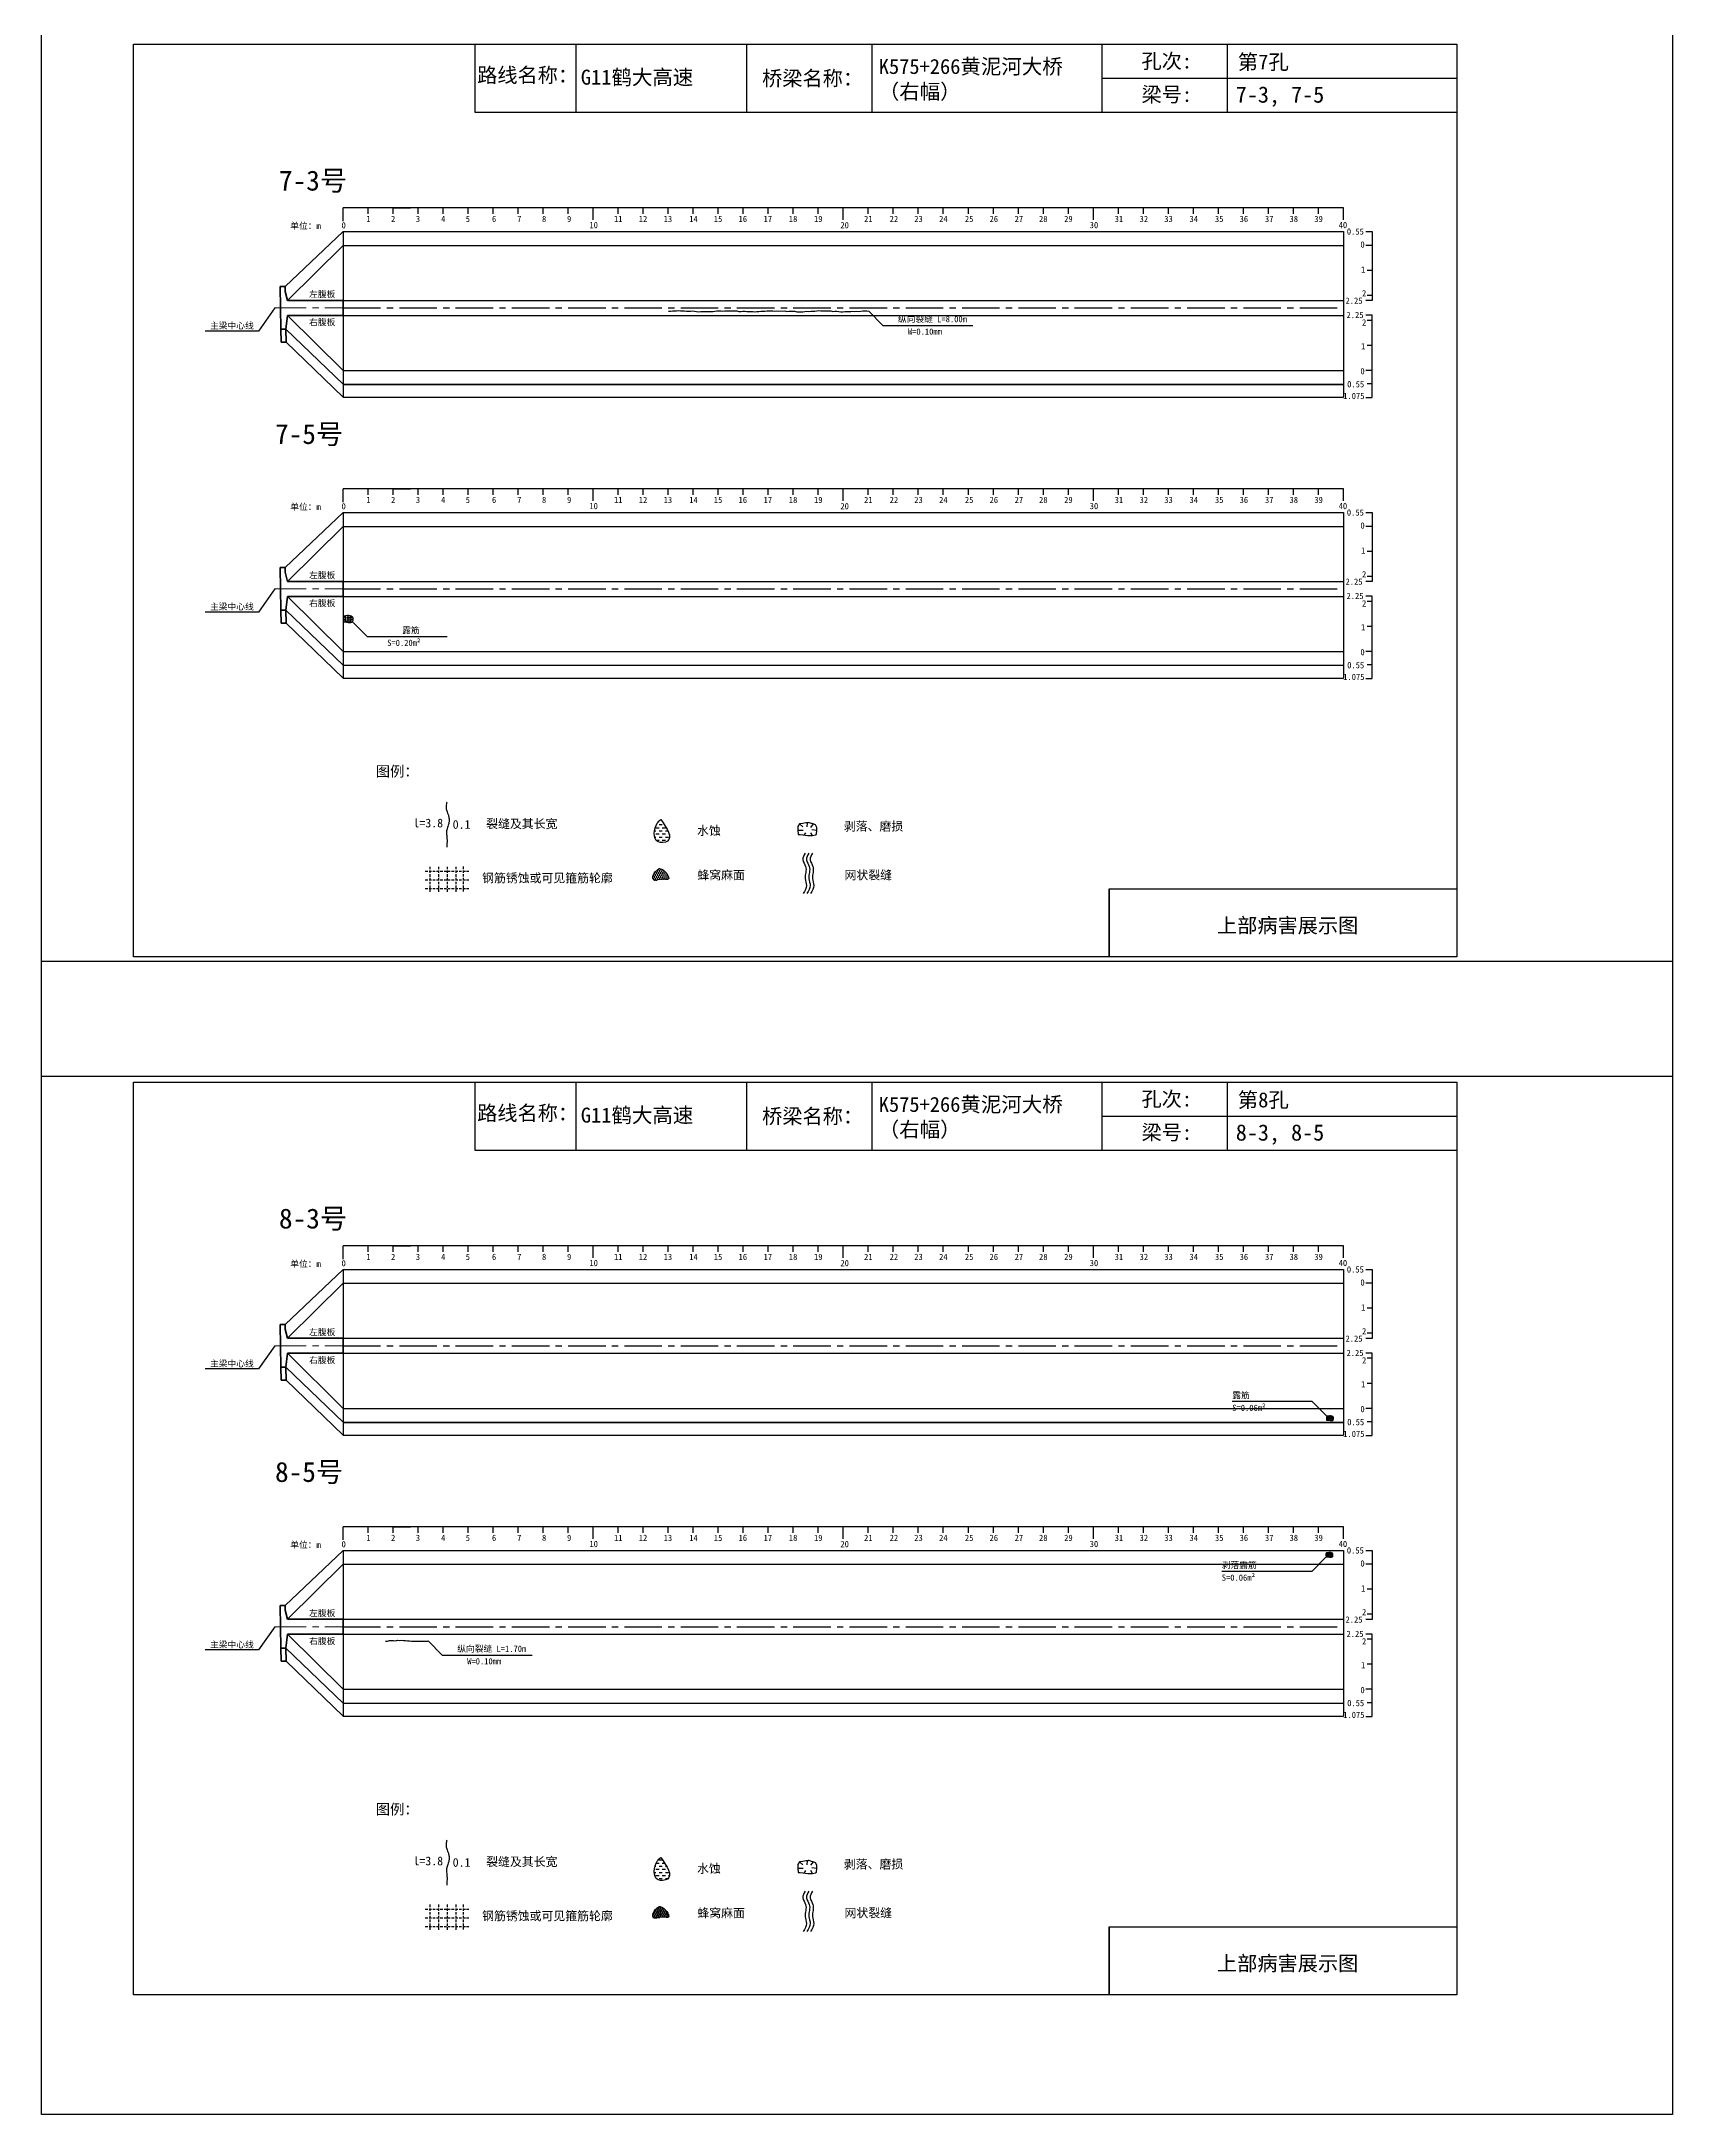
# Model space of a CAD drawing. Header units: millimetres. Extents: x -37 to 615, y -5493 to 23.
# Drawn here: x -37 to 615, y -5493 to -4664 of the extents above; entities that cross this region are included whole.
import ezdxf

# ---------------------------------------------------------------- set-up
doc = ezdxf.new("R2010")
doc.units = ezdxf.units.MM
for name, pattern in [('CENTER', [2, 1.25, -0.25, 0.25, -0.25]), ('CENTER2', [1.125, 0.75, -0.125, 0.125, -0.125]), ('DASHED', [0.75, 0.5, -0.25])]:
    doc.linetypes.add(name, pattern=pattern)
for name, color, linetype in [('加固措施', 7, 'Continuous'), ('图层1', 7, 'Continuous'), ('病害', 5, 'Continuous'), ('轮廓', 3, 'Continuous')]:
    doc.layers.add(name, color=color, linetype=linetype)
doc.layers.add('虚线', color=7, linetype='Continuous', lineweight=30)
doc.styles.get("Standard").update_dxf_attribs({"font": ''})
doc.styles.add('汉字', font='')
doc.styles.get('Standard').set_extended_font_data('SimSun')
doc.styles.get('汉字').set_extended_font_data('SimSun')
pattern_1 = [(0, (-2783.5002, -201.1734), (0.38480574, 0.76961148), [0, -0.76961148])]
pattern_2 = [(0, (-4794.9262, -487.88576), (0.38480574, 0.76961148), [0, -0.76961148])]
pattern_3 = [(0, (-2240.9707, -124.7498), (1.2467706, 1.2467706), [1.2467706, -1.2467706])]

# ---------------------------------------------------------------- blocks, each defined once
blk = doc.blocks.new('adfsd')
at = {"lineweight": -2, "ltscale": 0.5}
for p, q in [((1140.876, -3083.768), (1140.94, -3083.769)), ((1140.897, -3083.694), (1140.936, -3083.729)), ((1140.983, -3083.682), (1140.981, -3083.729)), ((1141.053, -3083.694), (1141.022, -3083.735)), ((1141.094, -3083.772), (1141.036, -3083.763)), ((1140.948, -3083.824), (1140.969, -3083.796)), ((1141.045, -3083.83), (1141.028, -3083.796))]:
    blk.add_line(p, q, dxfattribs=at)
blk.add_lwpolyline([(1141, -3083.682), (1140.967, -3083.682), (1140.934, -3083.69), (1140.897, -3083.694), (1140.876, -3083.727), (1140.876, -3083.768), (1140.88, -3083.818), (1140.905, -3083.818), (1140.991, -3083.83), (1141.045, -3083.83), (1141.078, -3083.822), (1141.09, -3083.814), (1141.094, -3083.772), (1141.094, -3083.735), (1141.078, -3083.707), (1141.053, -3083.694), (1141.033, -3083.69), (1141, -3083.678)], dxfattribs=at)
blk = doc.blocks.new('chi')
at = {"color": 0}
for p, q in [((1147.409, -3079.329), (1147.409, -3078.8)), ((1187.409, -3078.8), (1147.409, -3078.8)), ((1148.409, -3079.041), (1148.409, -3078.8)), ((1149.409, -3079.041), (1149.409, -3078.8)), ((1149.409, -3078.8), (1150.109, -3078.8)), ((1150.409, -3079.041), (1150.409, -3078.8)), ((1151.409, -3079.041), (1151.409, -3078.8)), ((1152.409, -3079.041), (1152.409, -3078.8)), ((1153.409, -3079.041), (1153.409, -3078.8)), ((1154.409, -3079.041), (1154.409, -3078.8)), ((1155.409, -3079.041), (1155.409, -3078.8)), ((1156.409, -3079.041), (1156.409, -3078.8)), ((1157.409, -3079.283), (1157.409, -3078.8)), ((1158.409, -3079.041), (1158.409, -3078.8)), ((1159.409, -3079.041), (1159.409, -3078.8)), ((1160.409, -3079.041), (1160.409, -3078.8)), ((1161.409, -3079.041), (1161.409, -3078.8)), ((1162.409, -3079.041), (1162.409, -3078.8)), ((1163.409, -3079.041), (1163.409, -3078.8)), ((1164.409, -3079.041), (1164.409, -3078.8)), ((1165.409, -3079.041), (1165.409, -3078.8)), ((1166.409, -3079.041), (1166.409, -3078.8)), ((1167.409, -3079.283), (1167.409, -3078.8)), ((1168.409, -3079.041), (1168.409, -3078.8)), ((1169.409, -3079.041), (1169.409, -3078.8)), ((1170.409, -3079.041), (1170.409, -3078.8)), ((1171.409, -3079.041), (1171.409, -3078.8)), ((1172.409, -3079.041), (1172.409, -3078.8)), ((1173.409, -3079.041), (1173.409, -3078.8)), ((1174.409, -3079.041), (1174.409, -3078.8)), ((1175.409, -3079.041), (1175.409, -3078.8)), ((1176.409, -3079.041), (1176.409, -3078.8)), ((1177.409, -3079.283), (1177.409, -3078.8)), ((1178.409, -3079.041), (1178.409, -3078.8)), ((1179.409, -3079.041), (1179.409, -3078.8)), ((1180.409, -3079.041), (1180.409, -3078.8)), ((1181.409, -3079.041), (1181.409, -3078.8)), ((1182.409, -3079.041), (1182.409, -3078.8)), ((1183.409, -3079.041), (1183.409, -3078.8)), ((1184.409, -3079.041), (1184.409, -3078.8)), ((1185.409, -3079.041), (1185.409, -3078.8)), ((1186.409, -3079.041), (1186.409, -3078.8)), ((1187.409, -3079.283), (1187.409, -3078.8))]:
    blk.add_line(p, q, dxfattribs=at)
for s, p in [('1', (1148.339, -3079.368)), ('2', (1149.328, -3079.368)), ('3', (1150.319, -3079.368)), ('4', (1151.329, -3079.368)), ('5', (1152.313, -3079.368)), ('6', (1153.363, -3079.368)), ('7', (1154.37, -3079.368)), ('8', (1155.363, -3079.368)), ('9', (1156.363, -3079.368)), ('11', (1158.242, -3079.368)), ('12', (1159.233, -3079.368)), ('13', (1160.227, -3079.368)), ('14', (1161.252, -3079.368)), ('15', (1162.233, -3079.368)), ('16', (1163.223, -3079.368)), ('17', (1164.224, -3079.368)), ('18', (1165.232, -3079.368)), ('19', (1166.238, -3079.368)), ('21', (1168.24, -3079.368)), ('22', (1169.264, -3079.368)), ('23', (1170.247, -3079.368)), ('24', (1171.24, -3079.368)), ('25', (1172.271, -3079.368)), ('26', (1173.258, -3079.368)), ('27', (1174.261, -3079.368)), ('28', (1175.236, -3079.368)), ('29', (1176.24, -3079.368)), ('31', (1178.261, -3079.368)), ('32', (1179.256, -3079.368)), ('33', (1180.243, -3079.368)), ('34', (1181.251, -3079.368)), ('35', (1182.269, -3079.368)), ('36', (1183.256, -3079.368)), ('37', (1184.269, -3079.368)), ('38', (1185.251, -3079.368)), ('39', (1186.242, -3079.368)), ('0', (1147.349, -3079.623)), ('10', (1157.259, -3079.613)), ('20', (1167.294, -3079.617)), ('30', (1177.262, -3079.613)), ('40', (1187.216, -3079.613))]:
    blk.add_text(s, height=0.25).set_placement(p)
blk = doc.blocks.new('kopp')
at = {"color": 0}
for p, q in [((1188.308, -3078.25), (1188.558, -3078.25)), ((1188.558, -3078.25), (1188.558, -3078.8)), ((1188.558, -3078.8), (1188.308, -3078.8)), ((1188.558, -3078.8), (1188.558, -3079.8)), ((1188.558, -3079.8), (1188.358, -3079.8)), ((1188.558, -3079.8), (1188.558, -3079.8)), ((1188.558, -3079.8), (1188.558, -3080.8)), ((1188.558, -3080.8), (1188.358, -3080.8)), ((1188.558, -3080.8), (1188.558, -3081.009)), ((1188.558, -3081.009), (1188.308, -3081.009)), ((1188.558, -3081.592), (1188.308, -3081.592)), ((1188.558, -3081.8), (1188.558, -3081.592)), ((1188.558, -3081.8), (1188.358, -3081.8)), ((1188.558, -3082.8), (1188.558, -3081.8)), ((1188.558, -3082.8), (1188.358, -3082.8)), ((1188.558, -3083.8), (1188.558, -3082.8)), ((1188.558, -3082.8), (1188.558, -3082.8)), ((1188.558, -3083.8), (1188.308, -3083.8)), ((1188.558, -3084.875), (1188.558, -3083.8)), ((1188.308, -3084.888), (1188.558, -3084.888)), ((1188.558, -3084.338), (1188.358, -3084.338))]:
    blk.add_line(p, q, dxfattribs=at)
for s, p in [('0.55', (1187.543, -3078.37)), ('0', (1188.086, -3078.891)), ('1', (1188.109, -3079.89)), ('2.25', (1187.49, -3081.135)), ('2', (1188.15, -3080.842)), ('2.25', (1187.53, -3081.708)), ('2', (1188.15, -3082.006)), ('1', (1188.109, -3082.959)), ('0.55', (1187.556, -3084.474)), ('0', (1188.086, -3083.954)), ('1.075', (1187.398, -3084.946))]:
    blk.add_text(s, height=0.25).set_placement(p)

msp = doc.modelspace()

# ---------------------------------------------------------------- hatches: boundary and pattern name
at = {"layer": '加固措施', "lineweight": -2}
h = msp.add_hatch(dxfattribs=at)
h.set_pattern_fill('DASH', color=256, scale=0.626645)
h.set_pattern_definition(pattern_3)
edge = h.paths.add_edge_path()
edge.add_spline(control_points=[(210.85, -4975.12), (210.36, -4975.55), (208.03, -4977.61), (207.41, -4985.1), (216.74, -4983.77), (213.29, -4978.7), (210.85, -4975.12)], knot_values=[0, 0, 0, 0, 3.237042, 15.187225, 21.182779, 35.601669, 35.601669, 35.601669, 35.601669], degree=3, periodic=0)
h = msp.add_hatch(dxfattribs=at)
h.set_pattern_fill('DASH', color=256, scale=0.626645)
h.set_pattern_definition(pattern_3)
edge = h.paths.add_edge_path()
edge.add_spline(control_points=[(210.85, -4975.12), (210.36, -4975.55), (208.03, -4977.61), (207.41, -4985.1), (216.74, -4983.77), (213.29, -4978.7), (210.85, -4975.12)], knot_values=[0, 0, 0, 0, 3.237042, 15.187225, 21.182779, 35.601669, 35.601669, 35.601669, 35.601669], degree=3, periodic=0)
h = msp.add_hatch(dxfattribs=at)
h.set_pattern_fill('DOTS', scale=0.696272)
h.set_pattern_definition(pattern_1)
edge = h.paths.add_edge_path()
edge.add_spline(control_points=[(210.19, -4994.78), (209.15, -4995.49), (207.68, -4996.51), (207.52, -5000.25), (211, -4998.53), (215.72, -4999.88), (212.21, -4994.7), (210.31, -4994.78), (210.19, -4994.78)], knot_values=[0, 0, 0, 0, 5.205471, 7.397577, 12.944796, 16.169923, 23.88441, 24.400432, 24.400432, 24.400432, 24.400432], degree=3, periodic=0)
h = msp.add_hatch(dxfattribs=at)
h.set_pattern_fill('DOTS', scale=0.696272)
h.set_pattern_definition(pattern_1)
edge = h.paths.add_edge_path()
edge.add_spline(control_points=[(210.19, -4994.78), (209.15, -4995.49), (207.68, -4996.51), (207.52, -5000.25), (211, -4998.53), (215.72, -4999.88), (212.21, -4994.7), (210.31, -4994.78), (210.19, -4994.78)], knot_values=[0, 0, 0, 0, 5.205471, 7.397577, 12.944796, 16.169923, 23.88441, 24.400432, 24.400432, 24.400432, 24.400432], degree=3, periodic=0)
h = msp.add_hatch(dxfattribs=at)
h.set_pattern_fill('DASH', color=256, scale=0.626645)
h.set_pattern_definition(pattern_3)
edge = h.paths.add_edge_path()
edge.add_spline(control_points=[(210.85, -5390.12), (210.36, -5390.55), (208.03, -5392.61), (207.41, -5400.1), (216.74, -5398.77), (213.29, -5393.7), (210.85, -5390.12)], knot_values=[0, 0, 0, 0, 3.237042, 15.187225, 21.182779, 35.601669, 35.601669, 35.601669, 35.601669], degree=3, periodic=0)
h = msp.add_hatch(dxfattribs=at)
h.set_pattern_fill('DASH', color=256, scale=0.626645)
h.set_pattern_definition(pattern_3)
edge = h.paths.add_edge_path()
edge.add_spline(control_points=[(210.85, -5390.12), (210.36, -5390.55), (208.03, -5392.61), (207.41, -5400.1), (216.74, -5398.77), (213.29, -5393.7), (210.85, -5390.12)], knot_values=[0, 0, 0, 0, 3.237042, 15.187225, 21.182779, 35.601669, 35.601669, 35.601669, 35.601669], degree=3, periodic=0)
h = msp.add_hatch(dxfattribs=at)
h.set_pattern_fill('DOTS', scale=0.696272)
h.set_pattern_definition(pattern_1)
edge = h.paths.add_edge_path()
edge.add_spline(control_points=[(210.19, -5409.78), (209.15, -5410.49), (207.68, -5411.51), (207.52, -5415.25), (211, -5413.53), (215.72, -5414.88), (212.21, -5409.7), (210.31, -5409.78), (210.19, -5409.78)], knot_values=[0, 0, 0, 0, 5.205471, 7.397577, 12.944796, 16.169923, 23.88441, 24.400432, 24.400432, 24.400432, 24.400432], degree=3, periodic=0)
h = msp.add_hatch(dxfattribs=at)
h.set_pattern_fill('DOTS', scale=0.696272)
h.set_pattern_definition(pattern_1)
edge = h.paths.add_edge_path()
edge.add_spline(control_points=[(210.19, -5409.78), (209.15, -5410.49), (207.68, -5411.51), (207.52, -5415.25), (211, -5413.53), (215.72, -5414.88), (212.21, -5409.7), (210.31, -5409.78), (210.19, -5409.78)], knot_values=[0, 0, 0, 0, 5.205471, 7.397577, 12.944796, 16.169923, 23.88441, 24.400432, 24.400432, 24.400432, 24.400432], degree=3, periodic=0)
at = {"layer": '病害', "lineweight": -2}
h = msp.add_hatch(dxfattribs=at)
h.set_pattern_fill('DOTS', color=4, scale=0.696272, style=0)
h.set_pattern_definition(pattern_2)
edge = h.paths.add_edge_path()
edge.add_spline(control_points=[(210.19, -4994.78), (209.15, -4995.49), (207.68, -4996.51), (207.52, -5000.25), (211, -4998.53), (215.72, -4999.88), (212.21, -4994.7), (210.31, -4994.78), (210.19, -4994.78)], knot_values=[0, 0, 0, 0, 1.041094, 1.479515, 2.588959, 3.233985, 4.776882, 4.880086, 4.880086, 4.880086, 4.880086], degree=3, periodic=0)
h = msp.add_hatch(dxfattribs=at)
h.set_pattern_fill('DOTS', color=4, scale=0.696272, style=0)
h.set_pattern_definition(pattern_2)
edge = h.paths.add_edge_path()
edge.add_spline(control_points=[(210.19, -4994.78), (209.15, -4995.49), (207.68, -4996.51), (207.52, -5000.25), (211, -4998.53), (215.72, -4999.88), (212.21, -4994.7), (210.31, -4994.78), (210.19, -4994.78)], knot_values=[0, 0, 0, 0, 1.041094, 1.479515, 2.588959, 3.233985, 4.776882, 4.880086, 4.880086, 4.880086, 4.880086], degree=3, periodic=0)
h = msp.add_hatch(dxfattribs=at)
h.set_pattern_fill('DOTS', color=4, scale=0.696272, style=0)
h.set_pattern_definition(pattern_2)
edge = h.paths.add_edge_path()
edge.add_spline(control_points=[(210.19, -5409.78), (209.15, -5410.49), (207.68, -5411.51), (207.52, -5415.25), (211, -5413.53), (215.72, -5414.88), (212.21, -5409.7), (210.31, -5409.78), (210.19, -5409.78)], knot_values=[0, 0, 0, 0, 1.041094, 1.479515, 2.588959, 3.233985, 4.776882, 4.880086, 4.880086, 4.880086, 4.880086], degree=3, periodic=0)
h = msp.add_hatch(dxfattribs=at)
h.set_pattern_fill('DOTS', color=4, scale=0.696272, style=0)
h.set_pattern_definition(pattern_2)
edge = h.paths.add_edge_path()
edge.add_spline(control_points=[(210.19, -5409.78), (209.15, -5410.49), (207.68, -5411.51), (207.52, -5415.25), (211, -5413.53), (215.72, -5414.88), (212.21, -5409.7), (210.31, -5409.78), (210.19, -5409.78)], knot_values=[0, 0, 0, 0, 1.041094, 1.479515, 2.588959, 3.233985, 4.776882, 4.880086, 4.880086, 4.880086, 4.880086], degree=3, periodic=0)

# ---------------------------------------------------------------- linework, layer by layer
at = {"color": 0, "linetype": 'ByBlock'}
for p, q in [((0, -4665.15), (529.17, -4665.15)), ((0, -5030), (0, -4665.15)), ((136.5, -4665.15), (136.5, -4692.28)), ((245.1, -4665.15), (245.1, -4692.28)), ((387.13, -4665.15), (387.13, -4692.28)), ((437.29, -4665.21), (437.29, -4692.34)), ((529.17, -4665.15), (529.17, -5030)), ((136.5, -4692.28), (529.17, -4692.28)), ((390.12, -5030), (390.12, -5002.88)), ((390.12, -5002.88), (529.17, -5002.88)), ((529.17, -5030), (0, -5030)), ((0, -5080.15), (529.17, -5080.15)), ((0, -5445), (0, -5080.15)), ((136.5, -5080.15), (136.5, -5107.28)), ((245.1, -5080.15), (245.1, -5107.28)), ((387.13, -5080.15), (387.13, -5107.28)), ((437.29, -5080.21), (437.29, -5107.34)), ((529.17, -5080.15), (529.17, -5445)), ((136.5, -5107.28), (529.17, -5107.28)), ((390.12, -5445), (390.12, -5417.88)), ((390.12, -5417.88), (529.17, -5417.88)), ((529.17, -5445), (0, -5445))]:
    msp.add_line(p, q, dxfattribs=at)
at = {"color": 0}
for p, q in [((60.65, -4762.07), (83.82, -4740.07)), ((83.82, -4740.07), (83.82, -4806.32)), ((83.82, -4740.07), (483.82, -4740.07)), ((483.82, -4740.07), (483.82, -4806.32)), ((61.57, -4767.57), (83.82, -4745.57)), ((56.57, -4770.57), (49.96, -4779.83)), ((61.64, -4773.57), (83.82, -4795.57)), ((83.82, -4767.57), (483.82, -4767.57)), ((83.82, -4773.57), (483.82, -4773.57)), ((483.82, -4767.57), (483.82, -4770.57)), ((49.96, -4779.83), (28.63, -4779.83)), ((60.99, -4779.07), (83.82, -4801.07)), ((61.09, -4784.32), (83.82, -4806.32)), ((83.82, -4795.57), (483.82, -4795.57)), ((83.82, -4801.07), (483.82, -4801.07)), ((83.82, -4801.19), (483.82, -4801.19)), ((83.82, -4806.32), (483.82, -4806.32)), ((60.65, -4874.41), (83.82, -4852.41)), ((83.82, -4852.41), (83.82, -4918.66)), ((83.82, -4852.41), (483.82, -4852.41)), ((483.82, -4852.41), (483.82, -4918.66)), ((61.57, -4879.92), (83.82, -4857.91)), ((83.82, -4857.91), (483.82, -4857.91)), ((83.82, -4879.91), (483.82, -4879.91)), ((483.82, -4879.91), (483.82, -4882.91)), ((56.57, -4882.91), (49.96, -4892.17)), ((61.64, -4885.91), (83.82, -4907.91)), ((83.82, -4885.91), (483.82, -4885.91)), ((49.96, -4892.17), (28.63, -4892.17)), ((60.99, -4891.41), (83.82, -4913.41)), ((61.09, -4896.66), (83.82, -4918.66)), ((83.82, -4907.91), (483.82, -4907.91)), ((83.82, -4913.41), (483.82, -4913.41)), ((83.82, -4918.66), (483.82, -4918.66)), ((60.65, -5177.07), (83.82, -5155.07)), ((83.82, -5155.07), (83.82, -5221.32)), ((83.82, -5155.07), (483.82, -5155.07)), ((483.82, -5155.07), (483.82, -5221.32)), ((61.57, -5182.57), (83.82, -5160.57)), ((56.57, -5185.57), (49.96, -5194.83)), ((61.64, -5188.57), (83.82, -5210.57)), ((83.82, -5182.57), (483.82, -5182.57)), ((83.82, -5188.57), (483.82, -5188.57)), ((483.82, -5182.57), (483.82, -5185.57)), ((49.96, -5194.83), (28.63, -5194.83)), ((60.99, -5194.07), (83.82, -5216.07)), ((61.09, -5199.32), (83.82, -5221.32)), ((83.82, -5210.57), (483.82, -5210.57)), ((83.82, -5216.07), (483.82, -5216.07)), ((83.82, -5216.19), (483.82, -5216.19)), ((83.82, -5221.32), (483.82, -5221.32)), ((60.65, -5289.41), (83.82, -5267.41)), ((83.82, -5267.41), (83.82, -5333.66)), ((83.82, -5267.41), (483.82, -5267.41)), ((483.82, -5267.41), (483.82, -5333.66)), ((61.57, -5294.92), (83.82, -5272.91)), ((83.82, -5272.91), (483.82, -5272.91)), ((83.82, -5294.91), (483.82, -5294.91)), ((483.82, -5294.91), (483.82, -5297.91)), ((56.57, -5297.91), (49.96, -5307.17)), ((61.64, -5300.91), (83.82, -5322.91)), ((83.82, -5300.91), (483.82, -5300.91)), ((49.96, -5307.17), (28.63, -5307.17)), ((60.99, -5306.41), (83.82, -5328.41)), ((61.09, -5311.66), (83.82, -5333.66)), ((83.82, -5322.91), (483.82, -5322.91)), ((83.82, -5328.41), (483.82, -5328.41)), ((83.82, -5333.66), (483.82, -5333.66))]:
    msp.add_line(p, q, dxfattribs=at)
for p, q in [((83.82, -4745.57), (483.82, -4745.57)), ((83.82, -5160.57), (483.82, -5160.57))]:
    msp.add_line(p, q)
at = {"color": 1, "linetype": 'CENTER2', "ltscale": 20}
for p, q in [((83.82, -4770.57), (483.82, -4770.57)), ((83.82, -4882.91), (483.82, -4882.91)), ((83.82, -5185.57), (483.82, -5185.57)), ((83.82, -5297.91), (483.82, -5297.91))]:
    msp.add_line(p, q, dxfattribs=at)
at = {"color": 1, "linetype": 'DASHED'}
for p, q in [((83.8, -4894.23), (87.8, -4894.23)), ((83.8, -4894.93), (87.8, -4894.93)), ((83.8, -4895.63), (87.8, -4895.63)), ((84.8, -4896.32), (84.8, -4893.53)), ((85.8, -4896.32), (85.8, -4893.53)), ((86.8, -4896.32), (86.8, -4893.53)), ((477.7, -5215.46), (477.7, -5213.52)), ((478.39, -5215.46), (478.39, -5213.52)), ((479.09, -5215.46), (479.09, -5213.52)), ((477, -5214.01), (479.79, -5214.01)), ((477, -5214.49), (479.79, -5214.49)), ((477, -5214.98), (479.79, -5214.98)), ((476.8, -5268.62), (479.59, -5268.62)), ((476.8, -5269.11), (479.59, -5269.11)), ((476.8, -5269.59), (479.59, -5269.59)), ((477.5, -5270.08), (477.5, -5268.13)), ((478.19, -5270.08), (478.19, -5268.13)), ((478.89, -5270.08), (478.89, -5268.13))]:
    msp.add_line(p, q, dxfattribs=at)
at = {"color": 7}
for p, q in [((83.8, -4895.19), (84.98, -4895.21)), ((84.18, -4893.84), (84.9, -4894.47)), ((85.12, -4896.21), (85.5, -4895.7)), ((85.76, -4893.61), (85.72, -4894.47)), ((87.05, -4893.84), (86.47, -4894.58)), ((86.89, -4896.32), (86.58, -4895.7)), ((87.8, -4895.27), (86.73, -4895.1)), ((478.37, -5213.57), (478.34, -5214.17)), ((477, -5214.68), (477.82, -5214.69)), ((477.26, -5213.73), (477.77, -5214.17)), ((477.92, -5215.39), (478.19, -5215.03)), ((479.26, -5213.73), (478.86, -5214.25)), ((479.16, -5215.46), (478.94, -5215.03)), ((479.79, -5214.73), (479.04, -5214.61)), ((476.8, -5269.29), (477.62, -5269.31)), ((477.06, -5268.35), (477.57, -5268.79)), ((477.72, -5270), (477.99, -5269.64)), ((478.17, -5268.19), (478.14, -5268.79)), ((479.06, -5268.35), (478.66, -5268.86)), ((478.96, -5270.08), (478.74, -5269.64)), ((479.59, -5269.34), (478.84, -5269.23))]:
    msp.add_line(p, q, dxfattribs=at)
at = {"color": 1, "linetype": 'DASHED', "ltscale": 2}
for p, q in [((116.71, -4995.75), (134.11, -4995.75)), ((116.71, -4995.75), (134.11, -4995.75)), ((118.45, -4994.01), (118.45, -5004.45)), ((118.45, -4994.01), (118.45, -5004.45)), ((121.93, -4994.01), (121.93, -5004.45)), ((121.93, -4994.01), (121.93, -5004.45)), ((125.41, -4994.01), (125.41, -5004.45)), ((125.41, -4994.01), (125.41, -5004.45)), ((128.89, -4994.01), (128.89, -5004.45)), ((128.89, -4994.01), (128.89, -5004.45)), ((131.87, -4993.98), (131.87, -5004.43)), ((131.87, -4993.98), (131.87, -5004.43)), ((116.71, -4999.23), (134.11, -4999.23)), ((116.71, -4999.23), (134.11, -4999.23)), ((116.71, -5002.71), (134.11, -5002.71)), ((116.71, -5002.71), (134.11, -5002.71)), ((116.71, -5410.75), (134.11, -5410.75)), ((116.71, -5410.75), (134.11, -5410.75)), ((118.45, -5409.01), (118.45, -5419.45)), ((118.45, -5409.01), (118.45, -5419.45)), ((121.93, -5409.01), (121.93, -5419.45)), ((121.93, -5409.01), (121.93, -5419.45)), ((125.41, -5409.01), (125.41, -5419.45)), ((125.41, -5409.01), (125.41, -5419.45)), ((128.89, -5409.01), (128.89, -5419.45)), ((128.89, -5409.01), (128.89, -5419.45)), ((131.87, -5408.98), (131.87, -5419.43)), ((131.87, -5408.98), (131.87, -5419.43)), ((116.71, -5414.23), (134.11, -5414.23)), ((116.71, -5414.23), (134.11, -5414.23)), ((116.71, -5417.71), (134.11, -5417.71)), ((116.71, -5417.71), (134.11, -5417.71))]:
    msp.add_line(p, q, dxfattribs=at)
at = {"color": 3, "linetype": 'ByBlock'}
for points in [[(-36.77, -4616.81), (615.38, -4616.81), (615.38, -5077.93), (-36.77, -5077.93)], [(-36.77, -5031.81), (615.38, -5031.81), (615.38, -5492.93), (-36.77, -5492.93)]]:
    msp.add_lwpolyline(points, close=True, dxfattribs=at)
at = {"color": 7}
for points in [[(214, -4771.89), (214.8, -4771.93), (215.6, -4771.72), (216.4, -4771.79), (217.2, -4771.69), (218, -4771.66), (218.8, -4771.77), (219.6, -4771.77), (220.4, -4771.75), (221.2, -4771.85), (222, -4771.89), (222.8, -4771.91), (223.6, -4771.81), (224.4, -4771.92), (225.2, -4771.99), (226, -4772.08), (226.8, -4772.06), (227.6, -4772.06), (228.4, -4771.97), (229.2, -4772.03), (230, -4771.98), (230.8, -4771.95), (231.6, -4772), (232.4, -4771.85), (233.2, -4771.78), (234, -4771.81), (234.8, -4771.8), (235.6, -4771.84), (236.4, -4771.69), (237.2, -4771.81), (238, -4771.7), (238.8, -4771.76), (239.6, -4771.69), (240.4, -4771.8), (241.2, -4771.81), (242, -4771.97), (242.8, -4772.01), (243.6, -4771.89), (244.4, -4771.9), (245.2, -4771.98), (246, -4771.98), (246.8, -4772.06), (247.6, -4771.97), (248.4, -4772.08), (249.2, -4771.96), (250, -4772.07), (250.8, -4771.94), (251.6, -4771.92), (252.4, -4771.83), (253.2, -4771.79), (254, -4771.76), (254.8, -4771.77), (255.6, -4771.75), (256.4, -4771.84), (257.2, -4771.74), (258, -4771.86), (258.8, -4771.78), (259.6, -4771.86), (260.4, -4771.76), (261.2, -4771.99), (262, -4771.87), (262.8, -4771.94), (263.6, -4771.94), (264.4, -4771.94), (265.2, -4772.12), (266, -4772.12), (266.8, -4772.1), (267.6, -4772.08), (268.4, -4771.99), (269.2, -4771.89), (270, -4771.97), (270.8, -4771.9), (271.6, -4771.87), (272.4, -4771.82), (273.2, -4771.76), (274, -4771.66), (274.8, -4771.8), (275.6, -4771.71), (276.4, -4771.68), (277.2, -4771.74), (278, -4771.73), (278.8, -4771.78), (279.6, -4771.95), (280.4, -4771.94), (281.2, -4771.94), (282, -4772.07), (282.8, -4772.11), (283.6, -4772.1), (284.4, -4772.04), (285.2, -4772.05), (286, -4771.97), (286.8, -4771.99), (287.6, -4771.91), (288.4, -4772.02), (289.2, -4771.9), (290, -4771.95), (290.8, -4771.88), (291.6, -4771.72), (292.4, -4771.69), (293.2, -4771.75), (294, -4771.89)], [(294, -4771.89), (299.66, -4777.55), (335.66, -4777.55)], [(86.06, -4893.61), (85.46, -4893.61), (84.86, -4893.76), (84.18, -4893.84), (83.8, -4894.44), (83.8, -4895.19), (83.88, -4896.1), (84.33, -4896.1), (85.91, -4896.32), (86.89, -4896.32), (87.5, -4896.17), (87.72, -4896.02), (87.8, -4895.27), (87.8, -4894.59), (87.5, -4894.06), (87.05, -4893.84), (86.67, -4893.76), (86.06, -4893.53)], [(87.8, -4896.32), (93.46, -4901.98), (125.46, -4901.98)], [(477, -5213.52), (471.34, -5207.86), (439.34, -5207.86)], [(478.58, -5213.57), (478.16, -5213.57), (477.74, -5213.68), (477.26, -5213.73), (477, -5214.15), (477, -5214.68), (477.05, -5215.31), (477.37, -5215.31), (478.47, -5215.46), (479.16, -5215.46), (479.58, -5215.36), (479.74, -5215.25), (479.79, -5214.73), (479.79, -5214.26), (479.58, -5213.89), (479.26, -5213.73), (479, -5213.68), (478.58, -5213.52)], [(476.8, -5270.08), (471.14, -5275.74), (435.14, -5275.74)], [(478.38, -5268.19), (477.96, -5268.19), (477.54, -5268.29), (477.06, -5268.35), (476.8, -5268.77), (476.8, -5269.29), (476.85, -5269.92), (477.17, -5269.92), (478.27, -5270.08), (478.96, -5270.08), (479.38, -5269.98), (479.54, -5269.87), (479.59, -5269.34), (479.59, -5268.87), (479.38, -5268.5), (479.06, -5268.35), (478.8, -5268.29), (478.38, -5268.13)], [(100.8, -5303.63), (101.6, -5303.59), (102.4, -5303.38), (103.2, -5303.35), (104, -5303.4), (104.8, -5303.49), (105.6, -5303.3), (106.4, -5303.43), (107.2, -5303.32), (108, -5303.42), (108.8, -5303.42), (109.6, -5303.47), (110.4, -5303.57), (111.2, -5303.67), (112, -5303.69), (112.8, -5303.71), (113.6, -5303.61), (114.4, -5303.71), (115.2, -5303.61), (116, -5303.71), (116.8, -5303.61), (117.6, -5303.71), (117.8, -5303.54)], [(117.8, -5303.54), (123.46, -5309.2), (159.46, -5309.2)]]:
    msp.add_lwpolyline(points, dxfattribs=at)
for points in [[(268.59, -4988.64), (268.08, -4989.53), (267.03, -4991.33), (269.71, -4994.45), (267.97, -4998.1), (269.63, -5001.74), (268.46, -5003.65), (267.82, -5004.69)], [(268.59, -4988.64), (268.08, -4989.53), (267.03, -4991.33), (269.71, -4994.45), (267.97, -4998.1), (269.63, -5001.74), (268.46, -5003.65), (267.82, -5004.69)], [(270.07, -4988.64), (269.55, -4989.53), (268.51, -4991.33), (271.18, -4994.45), (269.44, -4998.1), (271.1, -5001.74), (269.94, -5003.65), (269.3, -5004.69)], [(270.07, -4988.64), (269.55, -4989.53), (268.51, -4991.33), (271.18, -4994.45), (269.44, -4998.1), (271.1, -5001.74), (269.94, -5003.65), (269.3, -5004.69)], [(271.52, -4988.64), (271, -4989.53), (269.96, -4991.33), (272.63, -4994.45), (270.89, -4998.1), (272.55, -5001.74), (271.39, -5003.65), (270.75, -5004.69)], [(271.52, -4988.64), (271, -4989.53), (269.96, -4991.33), (272.63, -4994.45), (270.89, -4998.1), (272.55, -5001.74), (271.39, -5003.65), (270.75, -5004.69)], [(268.59, -5403.64), (268.08, -5404.53), (267.03, -5406.33), (269.71, -5409.45), (267.97, -5413.1), (269.63, -5416.74), (268.46, -5418.65), (267.82, -5419.69)], [(268.59, -5403.64), (268.08, -5404.53), (267.03, -5406.33), (269.71, -5409.45), (267.97, -5413.1), (269.63, -5416.74), (268.46, -5418.65), (267.82, -5419.69)], [(270.07, -5403.64), (269.55, -5404.53), (268.51, -5406.33), (271.18, -5409.45), (269.44, -5413.1), (271.1, -5416.74), (269.94, -5418.65), (269.3, -5419.69)], [(270.07, -5403.64), (269.55, -5404.53), (268.51, -5406.33), (271.18, -5409.45), (269.44, -5413.1), (271.1, -5416.74), (269.94, -5418.65), (269.3, -5419.69)], [(271.52, -5403.64), (271, -5404.53), (269.96, -5406.33), (272.63, -5409.45), (270.89, -5413.1), (272.55, -5416.74), (271.39, -5418.65), (270.75, -5419.69)], [(271.52, -5403.64), (271, -5404.53), (269.96, -5406.33), (272.63, -5409.45), (270.89, -5413.1), (272.55, -5416.74), (271.39, -5418.65), (270.75, -5419.69)]]:
    msp.add_open_spline(points, degree=3, knots=[0, 0, 0, 0, 2.808133, 5.677796, 10.461234, 13.324406, 16.732801, 16.732801, 16.732801, 16.732801])
at = {"lineweight": -2}
for points in [[(210.19, -4994.78), (209.15, -4995.49), (207.68, -4996.51), (207.52, -5000.25), (211, -4998.53), (215.72, -4999.88), (212.21, -4994.7), (210.31, -4994.78), (210.19, -4994.78)], [(210.19, -4994.78), (209.15, -4995.49), (207.68, -4996.51), (207.52, -5000.25), (211, -4998.53), (215.72, -4999.88), (212.21, -4994.7), (210.31, -4994.78), (210.19, -4994.78)], [(210.19, -5409.78), (209.15, -5410.49), (207.68, -5411.51), (207.52, -5415.25), (211, -5413.53), (215.72, -5414.88), (212.21, -5409.7), (210.31, -5409.78), (210.19, -5409.78)], [(210.19, -5409.78), (209.15, -5410.49), (207.68, -5411.51), (207.52, -5415.25), (211, -5413.53), (215.72, -5414.88), (212.21, -5409.7), (210.31, -5409.78), (210.19, -5409.78)]]:
    msp.add_open_spline(points, degree=3, knots=[0, 0, 0, 0, 3.624423, 5.150725, 9.013098, 11.258664, 16.630045, 16.989336, 16.989336, 16.989336, 16.989336], dxfattribs=at)
at = {"layer": '加固措施', "lineweight": -2}
for points in [[(210.85, -4975.12), (210.36, -4975.55), (208.03, -4977.61), (207.41, -4985.1), (216.74, -4983.77), (213.29, -4978.7), (210.85, -4975.12)], [(210.85, -4975.12), (210.36, -4975.55), (208.03, -4977.61), (207.41, -4985.1), (216.74, -4983.77), (213.29, -4978.7), (210.85, -4975.12)], [(210.85, -5390.12), (210.36, -5390.55), (208.03, -5392.61), (207.41, -5400.1), (216.74, -5398.77), (213.29, -5393.7), (210.85, -5390.12)], [(210.85, -5390.12), (210.36, -5390.55), (208.03, -5392.61), (207.41, -5400.1), (216.74, -5398.77), (213.29, -5393.7), (210.85, -5390.12)]]:
    msp.add_open_spline(points, degree=3, knots=[0, 0, 0, 0, 2.028466, 9.51698, 13.274057, 22.309569, 22.309569, 22.309569, 22.309569], dxfattribs=at)
at = {"layer": '图层1', "lineweight": -2}
for points in [[(125.25, -4968.18), (125.22, -4968.39), (125.18, -4968.61), (125.07, -4969.25), (125.02, -4969.65), (124.99, -4970.22), (125, -4970.4), (125.02, -4970.69), (125.03, -4970.79), (125.06, -4971), (125.09, -4971.11), (125.19, -4971.49), (125.29, -4971.79), (125.54, -4972.43), (125.69, -4972.78), (125.96, -4973.54), (126.09, -4973.96), (126.21, -4974.66), (126.24, -4974.94), (126.25, -4975.49), (126.23, -4975.75), (126.16, -4976.26), (126.11, -4976.5), (126, -4976.97), (125.93, -4977.19), (125.76, -4977.75), (125.64, -4978.07), (125.45, -4978.67), (125.36, -4978.96), (125.27, -4979.34), (125.24, -4979.46), (125.21, -4979.68), (125.2, -4979.77), (125.18, -4979.97), (125.17, -4980.08), (125.17, -4980.46), (125.18, -4980.75), (125.23, -4981.38), (125.27, -4981.71), (125.33, -4982.3), (125.35, -4982.54), (125.38, -4983), (125.39, -4983.22), (125.4, -4983.64), (125.4, -4983.84), (125.39, -4984.46), (125.37, -4984.86), (125.32, -4985.55), (125.3, -4985.85), (125.27, -4986.15)], [(125.25, -4968.18), (125.22, -4968.39), (125.18, -4968.61), (125.07, -4969.25), (125.02, -4969.65), (124.99, -4970.22), (125, -4970.4), (125.02, -4970.69), (125.03, -4970.79), (125.06, -4971), (125.09, -4971.11), (125.19, -4971.49), (125.29, -4971.79), (125.54, -4972.43), (125.69, -4972.78), (125.96, -4973.54), (126.09, -4973.96), (126.21, -4974.66), (126.24, -4974.94), (126.25, -4975.49), (126.23, -4975.75), (126.16, -4976.26), (126.11, -4976.5), (126, -4976.97), (125.93, -4977.19), (125.76, -4977.75), (125.64, -4978.07), (125.45, -4978.67), (125.36, -4978.96), (125.27, -4979.34), (125.24, -4979.46), (125.21, -4979.68), (125.2, -4979.77), (125.18, -4979.97), (125.17, -4980.08), (125.17, -4980.46), (125.18, -4980.75), (125.23, -4981.38), (125.27, -4981.71), (125.33, -4982.3), (125.35, -4982.54), (125.38, -4983), (125.39, -4983.22), (125.4, -4983.64), (125.4, -4983.84), (125.39, -4984.46), (125.37, -4984.86), (125.32, -4985.55), (125.3, -4985.85), (125.27, -4986.15)], [(125.25, -5383.18), (125.22, -5383.39), (125.18, -5383.61), (125.07, -5384.25), (125.02, -5384.65), (124.99, -5385.22), (125, -5385.4), (125.02, -5385.69), (125.03, -5385.79), (125.06, -5386), (125.09, -5386.11), (125.19, -5386.49), (125.29, -5386.79), (125.54, -5387.43), (125.69, -5387.78), (125.96, -5388.54), (126.09, -5388.96), (126.21, -5389.66), (126.24, -5389.94), (126.25, -5390.49), (126.23, -5390.75), (126.16, -5391.26), (126.11, -5391.5), (126, -5391.97), (125.93, -5392.19), (125.76, -5392.75), (125.64, -5393.07), (125.45, -5393.67), (125.36, -5393.96), (125.27, -5394.34), (125.24, -5394.46), (125.21, -5394.68), (125.2, -5394.77), (125.18, -5394.97), (125.17, -5395.08), (125.17, -5395.46), (125.18, -5395.75), (125.23, -5396.38), (125.27, -5396.71), (125.33, -5397.3), (125.35, -5397.54), (125.38, -5398), (125.39, -5398.22), (125.4, -5398.64), (125.4, -5398.84), (125.39, -5399.46), (125.37, -5399.86), (125.32, -5400.55), (125.3, -5400.85), (125.27, -5401.15)], [(125.25, -5383.18), (125.22, -5383.39), (125.18, -5383.61), (125.07, -5384.25), (125.02, -5384.65), (124.99, -5385.22), (125, -5385.4), (125.02, -5385.69), (125.03, -5385.79), (125.06, -5386), (125.09, -5386.11), (125.19, -5386.49), (125.29, -5386.79), (125.54, -5387.43), (125.69, -5387.78), (125.96, -5388.54), (126.09, -5388.96), (126.21, -5389.66), (126.24, -5389.94), (126.25, -5390.49), (126.23, -5390.75), (126.16, -5391.26), (126.11, -5391.5), (126, -5391.97), (125.93, -5392.19), (125.76, -5392.75), (125.64, -5393.07), (125.45, -5393.67), (125.36, -5393.96), (125.27, -5394.34), (125.24, -5394.46), (125.21, -5394.68), (125.2, -5394.77), (125.18, -5394.97), (125.17, -5395.08), (125.17, -5395.46), (125.18, -5395.75), (125.23, -5396.38), (125.27, -5396.71), (125.33, -5397.3), (125.35, -5397.54), (125.38, -5398), (125.39, -5398.22), (125.4, -5398.64), (125.4, -5398.84), (125.39, -5399.46), (125.37, -5399.86), (125.32, -5400.55), (125.3, -5400.85), (125.27, -5401.15)]]:
    msp.add_open_spline(points, degree=3, knots=[0, 0, 0, 0, 0.93103, 0.93103, 2.904338, 2.904338, 3.933552, 3.933552, 4.598026, 4.598026, 5.2625, 5.2625, 6.799065, 6.799065, 8.335629, 8.335629, 9.872194, 9.872194, 10.744529, 10.744529, 11.616864, 11.616864, 12.4892, 12.4892, 13.361535, 13.361535, 14.755665, 14.755665, 16.149795, 16.149795, 16.835641, 16.835641, 17.410365, 17.410365, 17.98509, 17.98509, 19.45733, 19.45733, 20.929571, 20.929571, 21.910052, 21.910052, 22.722819, 22.722819, 23.535585, 23.535585, 25.161117, 25.161117, 26.428502, 26.428502, 26.428502, 26.428502], dxfattribs=at)
at = {"layer": '病害', "color": 5}
for p, q in [((136.5, -4665.15), (136.5, -4692.28)), ((245.1, -4665.15), (245.1, -4692.28)), ((387.13, -4665.15), (387.13, -4692.28)), ((529.17, -4665.15), (529.17, -4692.28)), ((136.5, -4692.28), (386.58, -4692.28)), ((386.58, -4692.28), (529.17, -4692.28)), ((390.12, -5002.88), (529.17, -5002.88)), ((390.12, -5002.88), (390.12, -5030)), ((529.17, -5002.88), (529.17, -5030)), ((136.5, -5080.15), (136.5, -5107.28)), ((245.1, -5080.15), (245.1, -5107.28)), ((387.13, -5080.15), (387.13, -5107.28)), ((529.17, -5080.15), (529.17, -5107.28)), ((136.5, -5107.28), (386.58, -5107.28)), ((386.58, -5107.28), (529.17, -5107.28)), ((390.12, -5417.88), (529.17, -5417.88)), ((390.12, -5417.88), (390.12, -5445)), ((529.17, -5417.88), (529.17, -5445))]:
    msp.add_line(p, q, dxfattribs=at)
at = {"layer": '病害', "color": 0}
for p, q in [((176.83, -4665.15), (176.83, -4692.28)), ((295.25, -4665.15), (295.25, -4692.28)), ((387.14, -4678.77), (529.17, -4678.77)), ((176.83, -5080.15), (176.83, -5107.28)), ((295.25, -5080.15), (295.25, -5107.28)), ((387.14, -5093.77), (529.17, -5093.77))]:
    msp.add_line(p, q, dxfattribs=at)
at = {"layer": '虚线', "linetype": 'CENTER', "lineweight": 18, "ltscale": 10}
for p, q in [((56.57, -4770.57), (83.82, -4770.57)), ((56.57, -4882.91), (83.82, -4882.91)), ((56.57, -5185.57), (83.82, -5185.57)), ((56.57, -5297.91), (83.82, -5297.91))]:
    msp.add_line(p, q, dxfattribs=at)
at = {"layer": '轮廓', "color": 5, "lineweight": 35}
for p, q in [((58.99, -4779.07), (58.65, -4762.07)), ((58.65, -4762.07), (60.65, -4762.07)), ((60.69, -4763.95), (60.65, -4762.07)), ((61.57, -4767.57), (60.69, -4763.95)), ((60.99, -4779.07), (61.63, -4773.57)), ((83.82, -4767.57), (61.57, -4767.57)), ((83.82, -4773.57), (61.63, -4773.57)), ((83.82, -4773.57), (83.82, -4767.57)), ((58.99, -4779.07), (60.99, -4779.07)), ((59.09, -4784.32), (58.99, -4779.07)), ((61.09, -4784.32), (60.99, -4779.07)), ((59.09, -4784.32), (61.09, -4784.32)), ((58.99, -4891.41), (58.65, -4874.41)), ((58.65, -4874.41), (60.65, -4874.41)), ((60.69, -4876.29), (60.65, -4874.41)), ((61.57, -4879.92), (60.69, -4876.29)), ((83.82, -4879.92), (61.57, -4879.92)), ((83.82, -4885.92), (83.82, -4879.92)), ((60.99, -4891.41), (61.63, -4885.91)), ((83.82, -4885.91), (61.63, -4885.91)), ((58.99, -4891.41), (60.99, -4891.41)), ((59.09, -4896.66), (58.99, -4891.41)), ((59.09, -4896.66), (61.09, -4896.66)), ((61.09, -4896.66), (60.99, -4891.41)), ((58.99, -5194.07), (58.65, -5177.07)), ((58.65, -5177.07), (60.65, -5177.07)), ((60.69, -5178.95), (60.65, -5177.07)), ((61.57, -5182.57), (60.69, -5178.95)), ((60.99, -5194.07), (61.63, -5188.57)), ((83.82, -5182.57), (61.57, -5182.57)), ((83.82, -5188.57), (61.63, -5188.57)), ((83.82, -5188.57), (83.82, -5182.57)), ((58.99, -5194.07), (60.99, -5194.07)), ((59.09, -5199.32), (58.99, -5194.07)), ((61.09, -5199.32), (60.99, -5194.07)), ((59.09, -5199.32), (61.09, -5199.32)), ((58.99, -5306.41), (58.65, -5289.41)), ((58.65, -5289.41), (60.65, -5289.41)), ((60.69, -5291.29), (60.65, -5289.41)), ((61.57, -5294.92), (60.69, -5291.29)), ((83.82, -5294.92), (61.57, -5294.92)), ((83.82, -5300.92), (83.82, -5294.92)), ((60.99, -5306.41), (61.63, -5300.91)), ((83.82, -5300.91), (61.63, -5300.91)), ((58.99, -5306.41), (60.99, -5306.41)), ((59.09, -5311.66), (58.99, -5306.41)), ((59.09, -5311.66), (61.09, -5311.66)), ((61.09, -5311.66), (60.99, -5306.41))]:
    msp.add_line(p, q, dxfattribs=at)

# ---------------------------------------------------------------- block references
for name, p, xscale, yscale, zscale in [('chi', (-11390.27, 26057.43), 9.999999999994273, 9.999999999994273, 9.999999999994273), ('kopp', (-11390.27, 26042.43), 9.999999999994273, 9.999999999994273, 9.999999999994273), ('chi', (-11390.27, 25945.09), 9.999999999994273, 9.999999999994273, 9.999999999994273), ('kopp', (-11390.27, 25930.09), 9.999999999994273, 9.999999999994273, 9.999999999994273), ('adfsd', (-39452.38, 102377.64), 34.81359766870787, 34.81359766870787, 34.81359766870787), ('adfsd', (-39452.38, 102377.64), 34.81359766870787, 34.81359766870787, 34.81359766870787), ('chi', (-11390.27, 25642.43), 9.999999999994273, 9.999999999994273, 9.999999999994273), ('kopp', (-11390.27, 25627.43), 9.999999999994273, 9.999999999994273, 9.999999999994273), ('chi', (-11390.27, 25530.09), 9.999999999994273, 9.999999999994273, 9.999999999994273), ('kopp', (-11390.27, 25515.09), 9.999999999994273, 9.999999999994273, 9.999999999994273), ('adfsd', (-39452.38, 101962.64), 34.81359766870787, 34.81359766870787, 34.81359766870787), ('adfsd', (-39452.38, 101962.64), 34.81359766870787, 34.81359766870787, 34.81359766870787)]:
    msp.add_blockref(name, p, dxfattribs=dict(xscale=xscale, yscale=yscale, zscale=zscale))

# ---------------------------------------------------------------- texts
for s, p in [('单位：m', (62.7, -4739.01)), ('左腹板', (70.24, -4766.36)), ('主梁中心线', (30.63, -4778.92)), ('右腹板', (70.24, -4777.53)), ('单位：m', (62.7, -4851.35)), ('左腹板', (70.24, -4878.7)), ('主梁中心线', (30.63, -4891.27)), ('右腹板', (70.24, -4889.87)), ('单位：m', (62.7, -5154.01)), ('左腹板', (70.24, -5181.36)), ('主梁中心线', (30.63, -5193.92)), ('右腹板', (70.24, -5192.53)), ('单位：m', (62.7, -5266.35)), ('左腹板', (70.24, -5293.7)), ('主梁中心线', (30.63, -5306.27)), ('右腹板', (70.24, -5304.87))]:
    msp.add_text(s, height=2.5).set_placement(p)
at = {"color": 7}
for s, p in [('纵向裂缝 L=8.00m', (305.66, -4776.3)), ('W=0.10mm', (309.66, -4781.3)), ('露筋', (107.46, -4900.73)), ('S=0.20m²', (101.46, -4905.73)), ('露筋', (439.34, -5206.61)), ('S=0.06m²', (439.34, -5211.61)), ('剥落露筋', (435.14, -5274.49)), ('S=0.06m²', (435.14, -5279.49)), ('纵向裂缝 L=1.70m', (129.46, -5307.95)), ('W=0.10mm', (133.46, -5312.95))]:
    msp.add_text(s, height=2.5, dxfattribs=at).set_placement(p)
at = {"linetype": 'ByBlock', "attachment_point": 1, "style": '汉字'}
for s, insert, char_height, width in [('{\\C0;G11鹤大高速}', (178.87, -4675.32), 6, 62.8604), ('K575+266黄泥河大桥（右幅）', (298, -4671.03), 6, 87.5474), ('{\\C0;第7孔}', (441.52, -4669.22), 6, 77.4135), ('{\\C0;7-3, 7-5}', (440.75, -4682.02), 6.5, 84.1186), ('{\\C0;7-3号}', (58.2, -4715.66), 8, 49.3496), ('{\\C0;7-5号}', (56.63, -4816.99), 8, 49.3496), ('K575+266黄泥河大桥（右幅）', (298, -5086.03), 6, 87.5474), ('{\\C0;第8孔}', (441.52, -5084.22), 6, 77.4135), ('{\\C0;G11鹤大高速}', (178.87, -5090.32), 6, 62.8604), ('{\\C0;8-3, 8-5}', (440.75, -5097.02), 6.5, 84.1186), ('{\\C0;8-3号}', (58.2, -5130.66), 8, 49.3496), ('{\\C0;8-5号}', (56.63, -5231.99), 8, 49.3496)]:
    msp.add_mtext(s, dxfattribs=dict(at, insert=insert, char_height=char_height, width=width))
at = {"layer": '图层1', "style": '汉字'}
for s, p in [('路线名称：', (137.42, -4680.46)), ('桥梁名称：', (251.38, -4681.71)), ('孔次:', (403.05, -4674.84)), ('梁号:', (403.08, -4688.2)), ('上部病害展示图', (433.23, -5020.44)), ('路线名称：', (137.42, -5095.46)), ('孔次:', (403.05, -5089.84)), ('桥梁名称：', (251.38, -5096.71)), ('梁号:', (403.08, -5103.2)), ('上部病害展示图', (433.23, -5435.44))]:
    msp.add_text(s, height=5.918, dxfattribs=at).set_placement(p)
at = {"layer": '图层1', "lineweight": -2, "attachment_point": 1}
for s, insert, char_height in [('图例：', (96.91, -4953.77), 4.178), ('图例：', (96.91, -4953.77), 4.178), ('l=3.8', (111.98, -4974.79), 3.481), ('l=3.8', (111.98, -4974.79), 3.481), ('0.1', (127.65, -4975.37), 3.481), ('0.1', (127.65, -4975.37), 3.481), ('裂缝及其长宽', (141.05, -4975.12), 3.481), ('裂缝及其长宽', (141.05, -4975.12), 3.481), ('水蚀', (225.33, -4977.86), 3.481), ('水蚀', (225.33, -4977.86), 3.481), ('剥落、磨损', (284.06, -4976.11), 3.481), ('剥落、磨损', (284.06, -4976.11), 3.481), ('钢筋锈蚀或可见箍筋轮廓', (139.42, -4996.79), 3.4814), ('钢筋锈蚀或可见箍筋轮廓', (139.42, -4996.79), 3.4814), ('蜂窝麻面', (225.48, -4995.62), 3.481), ('蜂窝麻面', (225.48, -4995.62), 3.481), ('网状裂缝', (284.32, -4995.61), 3.481), ('网状裂缝', (284.32, -4995.61), 3.481), ('图例：', (96.91, -5368.77), 4.178), ('图例：', (96.91, -5368.77), 4.178), ('l=3.8', (111.98, -5389.79), 3.481), ('l=3.8', (111.98, -5389.79), 3.481), ('0.1', (127.65, -5390.37), 3.481), ('0.1', (127.65, -5390.37), 3.481), ('裂缝及其长宽', (141.05, -5390.12), 3.481), ('裂缝及其长宽', (141.05, -5390.12), 3.481), ('水蚀', (225.33, -5392.86), 3.481), ('水蚀', (225.33, -5392.86), 3.481), ('剥落、磨损', (284.06, -5391.11), 3.481), ('剥落、磨损', (284.06, -5391.11), 3.481), ('钢筋锈蚀或可见箍筋轮廓', (139.42, -5411.79), 3.4814), ('钢筋锈蚀或可见箍筋轮廓', (139.42, -5411.79), 3.4814), ('蜂窝麻面', (225.48, -5410.62), 3.481), ('蜂窝麻面', (225.48, -5410.62), 3.481), ('网状裂缝', (284.32, -5410.61), 3.481), ('网状裂缝', (284.32, -5410.61), 3.481)]:
    msp.add_mtext(s, dxfattribs=dict(at, insert=insert, char_height=char_height))

doc.saveas('drawing.dxf')
